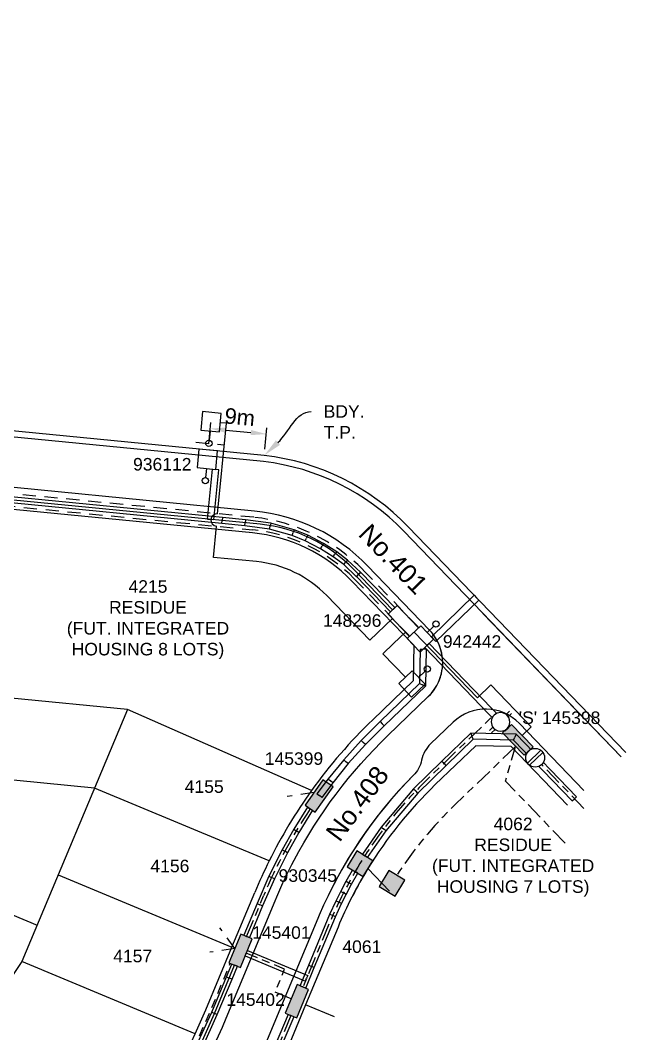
# Model space of a CAD drawing. Header units: metres. Extents: x 292331 to 292798, y 6234101 to 6234674.
# Drawn here: x 292685.6 to 292782.3, y 6234477.3 to 6234639.1 of the extents above; entities that cross this region are included whole.
import ezdxf
from ezdxf import colors
from ezdxf.entities.mleader import LeaderData, LeaderLine
from ezdxf.enums import TextEntityAlignment as Align
from ezdxf.math import Vec2, Vec3

# ---------------------------------------------------------------- set-up
doc = ezdxf.new("R2010")
doc.units = ezdxf.units.M
doc.header["$LTSCALE"] = 0.7
for name, pattern in [('Cable Exist OH', [1, 1, 0]), ('Cable Exist UG', [8.2, 4, -1.2, 1.8, -1.2]), ('Dash', [5, 3, -2])]:
    doc.linetypes.add(name, pattern=pattern)
doc.layers.get('0').update_dxf_attribs({"color": 6})
for name, color, linetype in [('_User Miscellaneous12', 7, 'Continuous'), ('_User Miscellaneous4', 7, 'Continuous'), ('_User Miscellaneous6', 7, 'Continuous'), ('_User Miscellaneous7', 150, 'Continuous'), ('_User Miscellaneous8', 7, 'Continuous'), ('_User_LV_Exist', 7, 'Continuous'), ('Cadastre Developer_SP_EXT', 4, 'Continuous'), ('Cadastre Developer_SP_NEW', 4, 'Continuous'), ('Cadastre Easements_SP_EXT', 4, 'Continuous'), ('Cadastre Easements_SP_NEW', 7, 'Continuous'), ('Cadastre Roads_SP_NEW', 8, 'Continuous'), ('Duct_SP_NEW', 2, 'Continuous'), ('Equip_LV_NEW', 5, 'Continuous'), ('Mains_LV_NEW_R6', 2, 'Continuous'), ('Mains_LV_NEW_T84', 2, 'Continuous'), ('Services_SP_NEW_UG', 2, 'Continuous'), ('SupportsUG_SP_LV_EXT', 7, 'Continuous'), ('SupportsUG_SP_LV_NEW', 2, 'Continuous'), ('SupportsUG_SP_LV_SL_EXT', 7, 'Continuous'), ('SupportsUG_SP_LV_SL_NEW', 2, 'Continuous'), ('UG_Details_SP_MISC', 7, 'Continuous')]:
    doc.layers.add(name, color=color, linetype=linetype)
doc.layers.add('_User Miscellaneous5', color=7, linetype='Continuous', lineweight=35)
doc.layers.add('_User Notes', color=7, linetype='Continuous', plot=False)
doc.styles.add('ARIAL', font='arial.ttf', dxfattribs={"height": 2})
doc.styles.add('ARIAL 2.5', font='arial.ttf', dxfattribs={"height": 2.5})
doc.styles.add('COLUMN_LABEL', font='arial.ttf')
doc.styles.add('POLE_LABEL', font='arial.ttf')
doc.styles.add('SL_LABEL', font='arial.ttf')
doc.styles.get("Standard").update_dxf_attribs({"font": 'arial.ttf'})
doc.styles.add('style1', font='iso3098b.shx')
doc.linetypes.add('Cable New UG', pattern='A,8,-1,["x",style1,S=3.5,R=0,X=0.35,Y=-1],-3.5', length=12.5)
doc.linetypes.add('Cable Z', pattern='A,8,-1,["Z",Standard,S=2.5,R=0,X=0.35,Y=-1.25],-3.5', length=12.5)
doc.dimstyles.new('DIM 1000', dxfattribs={"dimtxt": 2.5, "dimasz": 2.5, "dimexe": 1, "dimexo": 1, "dimgap": 1, "dimtad": 1, "dimdec": 0, "dimzin": 0, "dimdsep": 46, "dimtxsty": 'ARIAL 2.5', "dimcen": 1, "dimclrd": 3, "dimclre": 3, "dimclrt": 7, "dimadec": 0, "dimazin": 0, "dimtfac": 1, "dimtdec": 0, "dimtix": 1, "dimtmove": 0, "dimatfit": 3, "dimfxl": 1, "dimtolj": 1, "dimtzin": 0, "dimarcsym": 0})

# ---------------------------------------------------------------- blocks, each defined once
blk = doc.blocks.new('*U77')
at = {"layer": '_User Miscellaneous7'}
blk.add_hatch(color=256, dxfattribs=at).paths.add_polyline_path([(-1.49, -7.49), (1.48, -7.49), (1.48, -4.51), (-1.49, -4.51)])
at = {"layer": '_User Miscellaneous8'}
blk.add_hatch(color=256, dxfattribs=at).paths.add_polyline_path([(-1.49, -1.49), (1.48, -1.49), (1.48, 1.48), (-1.49, 1.48)])
at = {"layer": '_User Miscellaneous7'}
blk.add_lwpolyline([(1.48, -7.49), (1.48, -4.51), (-1.49, -4.51), (-1.49, -7.49)], close=True, dxfattribs=at)
at = {"layer": '_User Miscellaneous8'}
blk.add_lwpolyline([(1.48, -1.49), (1.48, 1.48), (-1.49, 1.48), (-1.49, -1.49)], close=True, dxfattribs=at)
at = {"flags": 9}
for tag, style, p in [('STRUCTURE_PLANT_NUMBER', 'POLE_LABEL', (1.81, 0.03)), ('STREET_CODE', 'COLUMN_LABEL', (1.81, -0.2))]:
    blk.add_attdef(tag, text='', height=0.2, dxfattribs=dict(at, style=style)).set_placement(p, align=Align.MIDDLE_LEFT)
for tag, p in [('COLUMN_TYPE', (1.81, -0.4)), ('OWNED_BY', (1.81, -0.6)), ('STATE', (1.81, -0.8)), ('USAGE', (1.81, -1)), ('STREETNAME', (1.81, -1.6)), ('LEGEND', (1.81, -1.2)), ('LOCATION', (1.81, -1.4)), ('SUBURB', (1.81, -1.8)), ('NOTES', (1.81, -2))]:
    blk.add_attdef(tag, text='', height=0.2, dxfattribs=at).set_placement(p, align=Align.MIDDLE_LEFT)
at = {"flags": 1}
blk.add_attdef('Z', (1.81, -2.35), '', height=0.2, dxfattribs=at)
at = {"layer": '_User Miscellaneous6', "style": 'ARIAL', "flags": 8}
blk.add_attdef('ASSET_NUM', text='', height=2, dxfattribs=at).set_placement((2, 2), align=Align.MIDDLE_LEFT)
blk = doc.blocks.new('*U79')
at = {"layer": '_User Miscellaneous7', "lineweight": -3}
blk.add_lwpolyline([(0, -3.03), (0, -1.58)], dxfattribs=at)
blk.add_lwpolyline([(-1.49, -6), (1.49, -6), (1.49, -3.03), (-1.49, -3.03)], close=True, dxfattribs=at)
blk.add_circle((0, -1.08), 0.5, dxfattribs=at)
at = {"layer": '_User Miscellaneous8', "color": 2, "lineweight": -3}
blk.add_lwpolyline([(-1.49, 0), (1.49, 0), (1.49, 2.97), (-1.49, 2.97)], close=True, dxfattribs=at)
at = {"style": 'POLE_LABEL', "flags": 9}
blk.add_attdef('STRUCTURE_PLANT_NUMBER', text='', height=0.2, dxfattribs=at).set_placement((1.64, 1.73), align=Align.MIDDLE_LEFT)
for tag, flags, p in [('STREET_CODE', 9, (1.64, 1.49)), ('OWNED_BY', 9, (1.64, 1.09)), ('OPERATED_BY', 9, (1.64, 0.89)), ('STATE', 9, (1.64, 0.49)), ('COLUMN_TYPE', 9, (1.64, 1.29)), ('MAINTAINED_BY', 9, (1.64, 0.69)), ('USAGE', 9, (1.64, 0.29)), ('LEGEND', 9, (1.64, 0.09)), ('SUBURB', 9, (1.64, -0.31)), ('STREETNAME', 9, (1.64, -0.51)), ('Z', 1, (1.64, -1.31)), ('PARENT', 9, (1.64, -0.11)), ('LOCATION', 9, (1.64, -0.71)), ('NOTES', 9, (1.64, -0.91)), ('LABEL_ALIGNMENT', 9, (1.64, -1.11))]:
    blk.add_attdef(tag, text='', height=0.2, dxfattribs=dict(flags=flags)).set_placement(p, align=Align.MIDDLE_LEFT)
at = {"layer": '_User Miscellaneous5', "style": 'ARIAL', "flags": 8}
blk.add_attdef('ASSET_NUM', text='', height=2, dxfattribs=at).set_placement((2, 3.49), align=Align.MIDDLE_LEFT)
blk = doc.blocks.new('*U80')
at = {"layer": '_User Miscellaneous8', "color": 2}
blk.add_line((0, 0), (0, 1.45), dxfattribs=at)
blk.add_circle((0, 1.95), 0.5, dxfattribs=at)
for tag, p, flags in [('Z', (0, 0), 1), ('OPERATED_BY', (0, -9.61), 9)]:
    blk.add_attdef(tag, p, '', height=0.2, dxfattribs=dict(flags=flags))
at = {"style": 'SL_LABEL', "flags": 9}
blk.add_attdef('STREET_CODE', text='', height=0.2, dxfattribs=at).set_placement((0, -0.2), align=Align.MIDDLE_LEFT)
at = {"flags": 9}
for tag, p in [('CONSTRUCTED_VOLTAGE', (0, -0.4)), ('CONTROL_TYPE', (0, -0.6)), ('OPERATING_VOLTAGE', (0, -1.4)), ('ORIENTATION', (0, -1.6)), ('LANTERN_PURPOSE', (0, -0.8)), ('LANTERN_TYPE', (0, -1)), ('NO_PHASES', (0, -1.2)), ('OWNED_BY', (0, -1.8)), ('STATE', (0, -2)), ('CEXIST', (0, -2.4)), ('CNEW', (0, -2.6)), ('CNUMBER', (0, -2.8)), ('CREMOVE', (0, -3)), ('CREPLACE', (0, -3.2)), ('USAGE', (0, -2.2)), ('LKINGHEIGHT', (0, -3.4)), ('LBRACKET', (0, -3.6)), ('LBRACKETVOCAB', (0, -3.8)), ('LCATEGORY', (0, -4)), ('LCHARGE1', (0, -4.2)), ('LCHARGE1PERCENT', (0, -4.4)), ('LCHARGE2', (0, -4.6)), ('LCHARGE2PERCENT', (0, -4.8)), ('LCHARGE3', (0, -5)), ('LCHARGE3PERCENT', (0, -5.2)), ('LEXIST', (0, -5.4)), ('LLAMP', (0, -5.6)), ('LLAMPVOCAB', (0, -5.8)), ('LMAST', (0, -6)), ('LMASTVOCAB', (0, -6.2)), ('LNEW', (0, -6.4)), ('LANTNUMBER', (0, -6.6)), ('LOUTREACH', (0, -7)), ('LOUTREACHVOCAB', (0, -7.2)), ('LRATECODE', (0, -7.4)), ('LREMOVE', (0, -7.6)), ('LREPLACE', (0, -7.8)), ('LTYPE', (0, -8)), ('SUBURB', (0, -8.6)), ('STREETNAME', (0, -8.8)), ('LTYPEVOCAB', (0, -8.2)), ('LEGEND', (0, -8.4)), ('LOCATION', (0, -9)), ('NOTES', (0, -9.2)), ('MAINTAINED_BY', (0, -9.86))]:
    blk.add_attdef(tag, text='', height=0.2, dxfattribs=at).set_placement(p, align=Align.MIDDLE_LEFT)
at = {"layer": '_User Notes', "style": 'SL_LABEL', "flags": 8}
blk.add_attdef('ASSET_NUM', text='', height=2.5, dxfattribs=at).set_placement((2, 2), align=Align.MIDDLE_LEFT)
at = {"layer": '_User Notes', "flags": 8}
blk.add_attdef('LNUMBER', text='', height=2.5, dxfattribs=at).set_placement((1.2, -2.8), align=Align.MIDDLE_LEFT)
blk = doc.blocks.new('*D98')
at = {"layer": '_User Miscellaneous12', "color": 3, "lineweight": -2, "transparency": 16777216}
for p, q in [((292715.74, 6234571.47), (292716.08, 6234574.88)), ((292718.47, 6234573.64), (292722.45, 6234573.25)), ((292724.7, 6234570.59), (292725.03, 6234574))]:
    blk.add_line(p, q, dxfattribs=at)
at = {"layer": '_User Miscellaneous12', "color": 3, "transparency": 16777216}
for points in [[(292718.51, 6234574.05), (292718.43, 6234573.22), (292715.98, 6234573.88)], [(292722.49, 6234573.66), (292722.41, 6234572.83), (292724.94, 6234573.01)]]:
    blk.add_solid(points, dxfattribs=at)
at = {"layer": 'Defpoints', "color": 0, "transparency": 16777216}
for p in [(292724.94, 6234573.01), (292715.65, 6234570.47), (292724.6, 6234569.6)]:
    blk.add_point(p, dxfattribs=at)
at = {"layer": '_User Miscellaneous12', "color": 7, "transparency": 16777216, "insert": (292720.69, 6234575.71), "char_height": 2.5, "attachment_point": 5, "rotation": 354.4233, "style": 'ARIAL 2.5'}
blk.add_mtext('\\A1;9m', dxfattribs=at)
blk = doc.blocks.new('PILLAR_EXT')
blk.add_hatch(color=256).paths.add_polyline_path([(-2.475, 2.49), (-2.475, 0.51), (2.475, 0.51), (2.475, 2.49)])
blk.add_lwpolyline([(-2.475, 0.51), (2.475, 0.51), (2.475, 2.49), (-2.475, 2.49)], close=True)
for tag, p, flags in [('OWNED_BY', (0, 1.3), 9), ('STATE', (0, 1.1), 9), ('SUPPORT_TYPE', (0, 0.9), 9), ('USAGE', (0, 0.7), 9), ('LEGEND', (0, 0.5), 9), ('LOCATION', (0, 0.3), 9), ('NOTES', (0, 0.1), 9), ('PARENT', (0, -0.1), 9), ('STREETNAME', (0, -0.3), 9), ('SUBURB', (0, -0.5), 1)]:
    blk.add_attdef(tag, p, '', height=0.2, dxfattribs=dict(flags=flags))
at = {"layer": '_User Miscellaneous6', "style": 'ARIAL', "flags": 8}
blk.add_attdef('ASSET_NUM', text='', height=2, dxfattribs=at).set_placement((1.5, 7.5), align=Align.TOP_LEFT)
blk = doc.blocks.new('*U181')
at = {"layer": '_User Miscellaneous7', "lineweight": -3}
blk.add_lwpolyline([(4.23, -3.01), (4.23, -1.56)], dxfattribs=at)
blk.add_lwpolyline([(2.74, -5.98), (5.71, -5.98), (5.71, -3.01), (2.74, -3.01)], close=True, dxfattribs=at)
blk.add_circle((4.23, -1.06), 0.5, dxfattribs=at)
at = {"layer": '_User Miscellaneous8', "color": 2, "lineweight": -3}
blk.add_lwpolyline([(-1.49, 0), (1.49, 0), (1.49, 2.97), (-1.49, 2.97)], close=True, dxfattribs=at)
at = {"style": 'POLE_LABEL', "flags": 9}
blk.add_attdef('STRUCTURE_PLANT_NUMBER', text='', height=0.2, dxfattribs=at).set_placement((1.64, 1.73), align=Align.MIDDLE_LEFT)
for tag, flags, p in [('STREET_CODE', 9, (1.64, 1.49)), ('OWNED_BY', 9, (1.64, 1.09)), ('OPERATED_BY', 9, (1.64, 0.89)), ('STATE', 9, (1.64, 0.49)), ('COLUMN_TYPE', 9, (1.64, 1.29)), ('MAINTAINED_BY', 9, (1.64, 0.69)), ('USAGE', 9, (1.64, 0.29)), ('LEGEND', 9, (1.64, 0.09)), ('SUBURB', 9, (1.64, -0.31)), ('STREETNAME', 9, (1.64, -0.51)), ('Z', 1, (1.64, -1.31)), ('PARENT', 9, (1.64, -0.11)), ('LOCATION', 9, (1.64, -0.71)), ('NOTES', 9, (1.64, -0.91)), ('LABEL_ALIGNMENT', 9, (1.64, -1.11))]:
    blk.add_attdef(tag, text='', height=0.2, dxfattribs=dict(flags=flags)).set_placement(p, align=Align.MIDDLE_LEFT)
at = {"layer": '_User Miscellaneous5', "style": 'ARIAL', "flags": 8}
blk.add_attdef('ASSET_NUM', text='', height=2, dxfattribs=at).set_placement((2, 3.49), align=Align.MIDDLE_LEFT)
blk = doc.blocks.new('*U129')
blk.add_hatch(color=256).paths.add_polyline_path([(2.47, -2.49), (2.47, -0.51), (-2.48, -0.51), (-2.48, -2.49)])
blk.add_lwpolyline([(2.47, -0.51), (-2.48, -0.51), (-2.48, -2.49), (2.47, -2.49)], close=True)
for tag, p, flags in [('OWNED_BY', (0, 1.3), 9), ('STATE', (0, 1.1), 9), ('SUPPORT_TYPE', (0, 0.9), 9), ('USAGE', (0, 0.7), 9), ('LEGEND', (0, 0.5), 9), ('LOCATION', (0, 0.3), 9), ('NOTES', (0, 0.1), 9), ('PARENT', (0, -0.1), 9), ('STREETNAME', (0, -0.3), 9), ('SUBURB', (0, -0.5), 1)]:
    blk.add_attdef(tag, p, '', height=0.2, dxfattribs=dict(flags=flags))
at = {"layer": '_User Miscellaneous6', "style": 'ARIAL', "flags": 8}
blk.add_attdef('ASSET_NUM', text='', height=2, dxfattribs=at).set_placement((1.5, 7.5), align=Align.TOP_LEFT)
blk = doc.blocks.new('*U72')
blk.add_wipeout([(-1.06, -0.44), (-1.18, -0.58), (-1.29, -0.74), (-1.37, -0.91), (-1.43, -1.08), (-1.48, -1.27), (-1.49, -1.45), (-1.49, -1.64), (-1.46, -1.83), (-1.41, -2.01), (-1.33, -2.18), (-1.24, -2.34), (-1.12, -2.49), (-0.99, -2.62), (-0.84, -2.74), (-0.68, -2.83), (-0.51, -2.91), (-0.33, -2.96), (-0.14, -2.99), (0.05, -2.99), (0.23, -2.98), (0.42, -2.93), (0.59, -2.87), (0.76, -2.79), (0.92, -2.68), (1.06, -2.56), (1.18, -2.42), (1.29, -2.26), (1.37, -2.09), (1.43, -1.92), (1.48, -1.73), (1.49, -1.55), (1.49, -1.36), (1.46, -1.17), (1.41, -0.99), (1.33, -0.82), (1.24, -0.66), (1.12, -0.51), (0.99, -0.38), (0.84, -0.26), (0.68, -0.17), (0.51, -0.09), (0.33, -0.04), (0.14, -0.01), (-0.05, -0.01), (-0.23, -0.02), (-0.42, -0.07), (-0.59, -0.13), (-0.76, -0.21), (-0.92, -0.32)])
for p, q in [((-1.48, -1.25), (1.48, -1.25)), ((-1.48, -1.75), (1.48, -1.75))]:
    blk.add_line(p, q)
blk.add_circle((0, -1.5), 1.5)
for tag, flags, p in [('ACTUAL_STATUS', 9, (1.5, 0)), ('CONSTRUCTED_VOLTAGE', 9, (1.5, -0.2)), ('OPERATING_VOLTAGE', 9, (1.5, -0.6)), ('ORIENTATION', 9, (1.5, -0.8)), ('STATE', 9, (1.5, -1)), ('SWITCH_TYPE', 9, (1.5, -1.2)), ('NO_PHASES', 9, (1.5, -0.4)), ('USAGE', 9, (1.5, -1.4)), ('NOTES', 9, (1.5, -1.6)), ('OWNED_BY', 9, (1.5, -1.8)), ('OPERATED_BY', 9, (1.5, -2)), ('TYPE', 9, (1.5, -2.6)), ('Z', 1, (1.5, -2.8)), ('MAINTAINED_BY', 9, (1.5, -2.2)), ('NUMBER_OF_PHASES', 9, (1.5, -2.4))]:
    blk.add_attdef(tag, text='', height=0.2, dxfattribs=dict(flags=flags)).set_placement(p, align=Align.MIDDLE_LEFT)
blk = doc.blocks.new('*U90')
blk.add_wipeout([(-1.17, -0.57), (-1.28, -0.72), (-1.36, -0.89), (-1.43, -1.06), (-1.47, -1.25), (-1.49, -1.43), (-1.49, -1.62), (-1.46, -1.81), (-1.41, -1.99), (-1.34, -2.16), (-1.25, -2.32), (-1.13, -2.47), (-1, -2.61), (-0.86, -2.72), (-0.7, -2.82), (-0.53, -2.9), (-0.35, -2.95), (-0.16, -2.99), (0.03, -2.99), (0.21, -2.98), (0.4, -2.94), (0.57, -2.88), (0.74, -2.8), (0.9, -2.69), (1.04, -2.57), (1.17, -2.43), (1.28, -2.28), (1.36, -2.11), (1.43, -1.94), (1.47, -1.75), (1.49, -1.57), (1.49, -1.38), (1.46, -1.19), (1.41, -1.01), (1.34, -0.84), (1.25, -0.68), (1.13, -0.53), (1, -0.39), (0.86, -0.28), (0.7, -0.18), (0.53, -0.1), (0.35, -0.05), (0.16, -0.01), (-0.03, -0.01), (-0.21, -0.02), (-0.4, -0.06), (-0.57, -0.12), (-0.74, -0.2), (-0.9, -0.31), (-1.04, -0.43)])
for p, q in [((-1.47, -1.25), (-2.22, -1.25)), ((1.47, -1.25), (2.22, -1.25)), ((-1.47, -1.75), (-2.22, -1.75)), ((1.47, -1.75), (2.22, -1.75))]:
    blk.add_line(p, q)
blk.add_lwpolyline([(1.49, -1.5, 1), (-1.49, -1.5, 1)], format="xyb", close=True)
for tag, p, flags in [('ORIENTATION', (0, 0), 9), ('Z', (0, 0), 1), ('USAGE', (0, -0.2), 9), ('NOTES', (0, -0.4), 9)]:
    blk.add_attdef(tag, p, '', height=0.2, dxfattribs=dict(flags=flags))
blk = doc.blocks.new('*U180')
at = {"lineweight": -3}
blk.add_lwpolyline([(2.4, 2.56), (2.58, -2.39), (0.6, -2.46), (0.42, 2.49)], close=True, dxfattribs=at)
for tag, flags, p in [('STREET_CODE', 9, (1.5, 3.5)), ('OWNED_BY', 9, (1.5, 3.3)), ('OPERATED_BY', 9, (1.5, 3.1)), ('STATE', 9, (1.5, 2.7)), ('SUPPORT_TYPE', 9, (1.5, 2.5)), ('SUBURB', 9, (1.5, 1.7)), ('MAINTAINED_BY', 9, (1.5, 2.9)), ('USAGE', 9, (1.5, 2.3)), ('LEGEND', 9, (1.5, 2.1)), ('PARENT', 9, (1.5, 1.9)), ('STREETNAME', 9, (1.5, 1.5)), ('Z', 1, (1.5, 0.9)), ('LOCATION', 9, (1.5, 1.3)), ('NOTES', 9, (1.5, 1.1))]:
    blk.add_attdef(tag, text='', height=0.2, dxfattribs=dict(flags=flags)).set_placement(p, align=Align.MIDDLE_LEFT)
at = {"layer": '_User Miscellaneous4', "style": 'ARIAL', "flags": 8}
blk.add_attdef('ASSET_NUM', text='', height=2, dxfattribs=at).set_placement((2, 5.5), align=Align.MIDDLE_LEFT)
blk = doc.blocks.new('*U182')
blk.add_hatch(color=256).paths.add_polyline_path([(1.88, -2.96), (2.31, -1.03), (-2.53, 0.03), (-2.95, -1.9)])
blk.add_lwpolyline([(2.31, -1.03), (-2.53, 0.03), (-2.95, -1.9), (1.88, -2.96)], close=True)
for tag, p, flags in [('OWNED_BY', (0, 1.3), 9), ('STATE', (0, 1.1), 9), ('SUPPORT_TYPE', (0, 0.9), 9), ('USAGE', (0, 0.7), 9), ('LEGEND', (0, 0.5), 9), ('LOCATION', (0, 0.3), 9), ('NOTES', (0, 0.1), 9), ('PARENT', (0, -0.1), 9), ('STREETNAME', (0, -0.3), 9), ('SUBURB', (0, -0.5), 1)]:
    blk.add_attdef(tag, p, '', height=0.2, dxfattribs=dict(flags=flags))
at = {"layer": '_User Miscellaneous6', "style": 'ARIAL', "flags": 8}
blk.add_attdef('ASSET_NUM', text='', height=2, dxfattribs=at).set_placement((1.5, 7.5), align=Align.TOP_LEFT)

msp = doc.modelspace()

# ---------------------------------------------------------------- linework, layer by layer
at = {"layer": '_User_LV_Exist', "color": 7, "linetype": 'Cable Exist UG', "flags": 128}
for points in [[(292763.37, 6234525.98), (292761.24, 6234528.13), (292750.87, 6234518.13, 0.06363), (292739.87, 6234504.44, 0.038725), (292734.99, 6234494.89), (292730.76, 6234484.75)], [(292764.73, 6234523.15), (292755.03, 6234513.81, 0.057743), (292745.77, 6234502.56)], [(292728.86, 6234480.18), (292727.19, 6234476.17, -0.014417), (292724.68, 6234470.61, -0.030561), (292718.34, 6234459.37, -0.021431), (292713.1, 6234451.99, -0.021431)]]:
    msp.add_lwpolyline(points, format="xyb", dxfattribs=at)
for points in [[(292772.64, 6234507.72), (292763.12, 6234517.6), (292764.73, 6234523.15)], [(292775.64, 6234513.26), (292766.81, 6234522.42)], [(292721.78, 6234492.81), (292724.47, 6234499.29)], [(292728.9, 6234482.85), (292726.32, 6234483.92), (292727.85, 6234487.59), (292721.73, 6234490.14)]]:
    msp.add_lwpolyline(points, dxfattribs=at)
at = {"layer": '_User_LV_Exist', "color": 7, "linetype": 'Cable Exist UG'}
msp.add_arc((292798.88, 6234468.27), 80.61, 146.1402, 157.3755, dxfattribs=at)
at = {"layer": 'Cadastre Developer_SP_EXT', "color": 7}
for p, q in [((292748.36, 6234533.63), (292741.92, 6234527.42)), ((292741.92, 6234527.42), (292748.36, 6234533.63)), ((292741.92, 6234527.42), (292741.92, 6234527.42)), ((292758.36, 6234523.26), (292751.91, 6234517.05)), ((292758.36, 6234523.26), (292751.91, 6234517.05)), ((292764.01, 6234523.16), (292758.36, 6234523.26)), ((292764.01, 6234523.16), (292758.36, 6234523.26)), ((292773.04, 6234513.79), (292764.01, 6234523.16)), ((292773.04, 6234513.79), (292764.01, 6234523.16)), ((292741.15, 6234503.65), (292744.62, 6234500.05)), ((292719.44, 6234491.1), (292723.08, 6234499.85)), ((292736.38, 6234494.31), (292731.2, 6234481.89)), ((292715.28, 6234481.13), (292719.44, 6234491.1)), ((292731.2, 6234481.89), (292728.57, 6234475.59)), ((292735.81, 6234479.97), (292731.2, 6234481.89)), ((292713.58, 6234477.29), (292715.28, 6234481.13))]:
    msp.add_line(p, q, dxfattribs=at)
for centre, radius, start, end in [((292798.96, 6234468.23), 82.2, 133.9417, 144.3888), ((292798.96, 6234468.23), 82.2, 144.3888, 153.529), ((292798.96, 6234468.23), 67.8, 133.9417, 148.5049), ((292798.96, 6234468.23), 67.8, 133.9417, 148.5049), ((292798.96, 6234468.23), 82.2, 153.529, 157.3757), ((292798.96, 6234468.23), 67.8, 148.5049, 157.3757), ((292798.96, 6234468.23), 67.8, 148.5049, 152.7341), ((292629.62, 6234516.83), 92.8, 320.8175, 334.7812)]:
    msp.add_arc(centre, radius, start, end, dxfattribs=at)
at = {"layer": 'Cadastre Developer_SP_NEW'}
for p, q in [((292738.58, 6234549.55), (292748.47, 6234539.29)), ((292748.47, 6234539.29), (292748.36, 6234533.63))]:
    msp.add_line(p, q, dxfattribs=at)
at = {"layer": 'Cadastre Developer_SP_NEW', "flags": 128}
for points in [[(292747.58, 6234558.22, 0.173782), (292724.6, 6234569.6), (292520.46, 6234589.53), (292515.03, 6234593.65), (292499.84, 6234632.68, 0.414213), (292486.89, 6234638.37), (292422.59, 6234613.35, 0.414213), (292416.9, 6234600.4), (292430.12, 6234566.44, 0.039296), (292437.28, 6234551.6), (292438.82, 6234548.95, 0.019621), (292443.25, 6234542.01), (292443.07, 6234534.34, 0.41715), (292441.22, 6234520.25), (292559.65, 6234367.62)], [(292738.58, 6234549.55, 0.178502), (292722.7, 6234557.23), (292672.43, 6234562.14), (292668.06, 6234558.55), (292665.54, 6234532.67), (292664.82, 6234525.29, -0.024474), (292664, 6234519.76, -0.060732), (292659.69, 6234506.6, -0.052076), (292653.57, 6234496.42, -0.052821), (292645.34, 6234487.61, -0.013474), (292642.95, 6234485.66), (292635.31, 6234479.73), (292546.82, 6234411.07), (292546.11, 6234405.45), (292569.53, 6234375.28, -0.032067), (292577.26, 6234363.88), (292582.47, 6234362.79), (292586.77, 6234366.12), (292604.15, 6234379.6)]]:
    msp.add_lwpolyline(points, format="xyb", dxfattribs=at)
for points in [[(292732.13, 6234516.1), (292702.74, 6234529.04), (292665.54, 6234532.67)], [(292702.74, 6234529.04), (292685.89, 6234488.83), (292677.33, 6234475.99), (292665.55, 6234465.22), (292653.7, 6234456.02), (292585.76, 6234403.3)], [(292697.49, 6234516.5), (292697.49, 6234516.5), (292664, 6234519.76)], [(292725.38, 6234504.87), (292697.49, 6234516.5)], [(292659.69, 6234506.6), (292688.31, 6234494.6)], [(292691.69, 6234502.66), (292719.44, 6234491.1)], [(292713.58, 6234477.29), (292685.89, 6234488.83)]]:
    msp.add_lwpolyline(points, dxfattribs=at)
at = {"layer": 'Cadastre Easements_SP_EXT', "color": 7, "linetype": 'Dash'}
for p, q in [((292722.95, 6234559.72), (292671.65, 6234564.73)), ((292672.28, 6234562.66), (292722.75, 6234557.73)), ((292738.97, 6234549.92), (292747.83, 6234540.73)), ((292740.41, 6234551.31), (292749.27, 6234542.12))]:
    msp.add_line(p, q, dxfattribs=at)
for radius, start, end in [(28.94, 44.7206, 83.8405), (26.94, 44.7785, 83.8192)]:
    msp.add_arc((292719.85, 6234530.95), radius, start, end, dxfattribs=at)
at = {"layer": 'Cadastre Easements_SP_NEW', "color": 2, "linetype": 'Dash', "flags": 128}
msp.add_lwpolyline([(292718.12, 6234570.23), (292718.22, 6234571.23), (292713.27, 6234571.71), (292713.17, 6234570.71)], dxfattribs=at)
at = {"layer": 'Cadastre Roads_SP_NEW'}
for points in [[(292729.38, 6234505, -0.079606), (292744.35, 6234524.9), (292750.79, 6234531.11, 0.414214), (292750.99, 6234541.72), (292741.1, 6234551.98, 0.178502), (292723.04, 6234560.71), (292671.08, 6234565.79, 0.414213), (292662.89, 6234559.05), (292662.4, 6234554.07, 0.149011), (292662.98, 6234551.22, -0.149011), (292663.55, 6234548.36), (292661.33, 6234525.63, -0.20197), (292641.5, 6234488.97), (292640.81, 6234488.42), (292544.68, 6234413.83, 0.414214), (292543.35, 6234403.31), (292566.76, 6234373.14, -0.033546), (292574.55, 6234361.58, 0.39498), (292584.36, 6234358.62), (292585.21, 6234359.04, 0.050103), (292589.96, 6234362.01, 0.149011), (292591.64, 6234364.39, -0.149011), (292593.32, 6234366.77), (292610.07, 6234379.77)], [(292752.93, 6234538.04, 0.141568), (292750.99, 6234541.72), (292741.1, 6234551.98)], [(292729.38, 6234505, -0.079606), (292744.35, 6234524.9), (292750.79, 6234531.11, 0.257544), (292752.93, 6234538.04)], [(292775.65, 6234516.13), (292765.35, 6234526.81, 0.414213), (292754.75, 6234527.01), (292751.15, 6234523.54, 0.149829), (292749.73, 6234520.98, -0.144297), (292748.38, 6234518.49, 0.094905), (292733.39, 6234496.24), (292733.14, 6234495.66), (292725.34, 6234476.94, -0.072374), (292710, 6234451.31)], [(292775.65, 6234516.13), (292765.35, 6234526.81, 0.414213), (292754.75, 6234527.01), (292751.15, 6234523.54, 0.149829), (292749.73, 6234520.98, -0.144297), (292748.38, 6234518.49, 0.07582), (292735.7, 6234501.13)], [(292574.24, 6234362.11, -0.001477), (292574.55, 6234361.58, 0.39498), (292584.36, 6234358.62), (292585.21, 6234359.04, 0.050103), (292589.96, 6234362.01, 0.149011), (292591.64, 6234364.39, -0.149011), (292593.32, 6234366.77), (292688.66, 6234440.75), (292689.08, 6234441.07, 0.128326), (292718.51, 6234479.78), (292726.32, 6234498.51), (292726.58, 6234499.15, -0.020608), (292729.38, 6234505, -0.020608)]]:
    msp.add_lwpolyline(points, format="xyb", dxfattribs=at)
msp.add_lwpolyline([(292759.52, 6234544.39), (292781.6, 6234521.48)], dxfattribs=at)
at = {"layer": 'Duct_SP_NEW'}
for p, q in [((292715.54, 6234559.44), (292716.32, 6234567.42)), ((292716.32, 6234567.42), (292716.84, 6234567.37)), ((292716.57, 6234559.34), (292717.35, 6234567.32)), ((292717.35, 6234567.32), (292716.84, 6234567.37)), ((292715.54, 6234559.44), (292716.06, 6234559.39)), ((292716.57, 6234559.34), (292716.06, 6234559.39)), ((292751.28, 6234540.65), (292758.14, 6234547.27)), ((292758.14, 6234547.27), (292758.5, 6234546.89)), ((292758.86, 6234546.52), (292758.5, 6234546.89)), ((292752, 6234539.91), (292758.86, 6234546.52)), ((292751.28, 6234540.65), (292751.64, 6234540.28)), ((292752, 6234539.91), (292751.64, 6234540.28))]:
    msp.add_line(p, q, dxfattribs=at)
at = {"layer": 'Mains_LV_NEW_R6', "color": 2, "linetype": 'Cable Z', "flags": 128}
for points in [[(292717.15, 6234560.28), (292718.56, 6234574.73), (292717.56, 6234574.82)], [(292745.05, 6234543.57), (292741.44, 6234540.1)]]:
    msp.add_lwpolyline(points, dxfattribs=at)
msp.add_lwpolyline([(292741.44, 6234540.1), (292734.57, 6234547.22, 0.178502), (292723.36, 6234552.65), (292716.47, 6234553.32), (292716.95, 6234558.29)], format="xyb", dxfattribs=at)
at = {"layer": 'Mains_LV_NEW_R6', "color": 2, "linetype": 'Cable Z', "ltscale": 0.8, "flags": 128}
for points in [[(292745.22, 6234539.58), (292747.13, 6234541.41)], [(292747.13, 6234534.19), (292743.52, 6234537.94), (292745.22, 6234539.58)]]:
    msp.add_lwpolyline(points, dxfattribs=at)
at = {"layer": 'Mains_LV_NEW_R6', "color": 2, "linetype": 'Cable Z'}
msp.add_arc((292717.05, 6234559.29), 1, 84.4233, 264.4233, dxfattribs=at)
at = {"layer": 'Mains_LV_NEW_T84', "color": 2, "linetype": 'Cable New UG', "flags": 128}
for points in [[(292713.49, 6234559.64), (292671.96, 6234563.69), (292666.63, 6234559.31)], [(292717.87, 6234559.21), (292713.49, 6234559.64)], [(292765.8, 6234524.89), (292767.24, 6234526.28), (292760.8, 6234532.97), (292758.64, 6234530.89), (292748.52, 6234541.4)], [(292721.77, 6234492.81), (292721.78, 6234492.81)], [(292730.77, 6234484.76), (292730.76, 6234484.75)], [(292728.86, 6234480.18), (292728.86, 6234480.17)]]:
    msp.add_lwpolyline(points, dxfattribs=at)
for points in [[(292745.08, 6234544.96), (292738.89, 6234551.38, 0.178502), (292723.94, 6234558.62), (292717.87, 6234559.21)], [(292702.72, 6234457.25, 0.061049), (292714.94, 6234476.67), (292716.66, 6234480.54), (292719.87, 6234488.24)]]:
    msp.add_lwpolyline(points, format="xyb", dxfattribs=at)
at = {"layer": 'Services_SP_NEW_UG', "color": 2, "linetype": 'Dash', "flags": 128}
for points in [[(292732.54, 6234515.8), (292728.28, 6234515.16)], [(292719.91, 6234490.9), (292717.53, 6234494.17)], [(292719.91, 6234490.9), (292715.92, 6234490.29)]]:
    msp.add_lwpolyline(points, dxfattribs=at)
at = {"layer": 'Services_SP_NEW_UG', "color": 2, "linetype": 'Dash', "ltscale": 0.7, "flags": 128}
msp.add_lwpolyline([(292714.26, 6234476.98), (292715.97, 6234480.83), (292719.18, 6234488.53)], dxfattribs=at)
at = {"layer": 'UG_Details_SP_MISC'}
for p, q in [((292717.94, 6234559.69), (292651.81, 6234566.14)), ((292717.84, 6234558.73), (292651.72, 6234565.18)), ((292717.94, 6234559.69), (292717.89, 6234559.21)), ((292721.62, 6234559.33), (292717.94, 6234559.69)), ((292717.84, 6234558.73), (292717.89, 6234559.21)), ((292721.51, 6234558.37), (292717.84, 6234558.73)), ((292721.51, 6234558.37), (292721.56, 6234558.85)), ((292725.44, 6234557.83), (292721.51, 6234558.37)), ((292721.62, 6234559.33), (292721.56, 6234558.85)), ((292725.64, 6234558.77), (292721.62, 6234559.33)), ((292725.44, 6234557.83), (292725.54, 6234558.3)), ((292725.64, 6234558.77), (292725.54, 6234558.3)), ((292729.37, 6234557.72), (292725.64, 6234558.77)), ((292729.06, 6234556.81), (292725.44, 6234557.83)), ((292729.06, 6234556.81), (292729.22, 6234557.27)), ((292731.14, 6234555.98), (292729.06, 6234556.81)), ((292729.37, 6234557.72), (292729.22, 6234557.27)), ((292731.54, 6234556.85), (292729.37, 6234557.72)), ((292731.14, 6234555.98), (292731.34, 6234556.41)), ((292731.54, 6234556.85), (292731.34, 6234556.41)), ((292734.08, 6234555.54), (292731.54, 6234556.85)), ((292733.6, 6234554.71), (292731.14, 6234555.98)), ((292733.6, 6234554.71), (292733.84, 6234555.13)), ((292735.62, 6234553.43), (292733.6, 6234554.71)), ((292734.08, 6234555.54), (292733.84, 6234555.13)), ((292736.17, 6234554.21), (292734.08, 6234555.54)), ((292735.62, 6234553.43), (292735.89, 6234553.82)), ((292737.28, 6234552.17), (292735.62, 6234553.43)), ((292736.17, 6234554.21), (292735.89, 6234553.82)), ((292737.9, 6234552.9), (292736.17, 6234554.21)), ((292737.28, 6234552.17), (292737.59, 6234552.53)), ((292739.33, 6234550.24), (292737.28, 6234552.17)), ((292737.9, 6234552.9), (292737.59, 6234552.53)), ((292739.99, 6234550.94), (292737.9, 6234552.9)), ((292739.32, 6234550.25), (292739.66, 6234550.59)), ((292744.74, 6234544.63), (292739.32, 6234550.25)), ((292739.33, 6234550.24), (292739.66, 6234550.59)), ((292739.99, 6234550.94), (292739.66, 6234550.59)), ((292740.01, 6234550.92), (292739.66, 6234550.59)), ((292745.43, 6234545.3), (292740.01, 6234550.92)), ((292744.74, 6234544.63), (292745.08, 6234544.96)), ((292745.43, 6234545.3), (292745.08, 6234544.96)), ((292749.48, 6234538.67), (292749.38, 6234533.19)), ((292749.48, 6234538.67), (292749.96, 6234538.66)), ((292750.44, 6234538.65), (292749.96, 6234538.66)), ((292750.22, 6234538.92), (292750.57, 6234539.25)), ((292750.22, 6234538.92), (292763.02, 6234525.64)), ((292750.44, 6234538.65), (292750.33, 6234532.78)), ((292750.91, 6234539.58), (292750.57, 6234539.25)), ((292750.91, 6234539.58), (292763.71, 6234526.31)), ((292749.38, 6234533.19), (292743.08, 6234527.12)), ((292750.33, 6234532.78), (292743.75, 6234526.43)), ((292749.38, 6234533.19), (292749.85, 6234532.98)), ((292750.33, 6234532.78), (292749.85, 6234532.98)), ((292743.08, 6234527.12), (292740.06, 6234524.1)), ((292743.08, 6234527.12), (292743.41, 6234526.78)), ((292743.75, 6234526.43), (292740.76, 6234523.44)), ((292743.75, 6234526.43), (292743.41, 6234526.78)), ((292763.02, 6234525.64), (292763.36, 6234525.97)), ((292763.71, 6234526.31), (292763.36, 6234525.97)), ((292740.06, 6234524.1), (292737.29, 6234521.02)), ((292740.06, 6234524.1), (292740.41, 6234523.77)), ((292757.57, 6234525.26), (292752.97, 6234520.82)), ((292757.95, 6234524.29), (292753.64, 6234520.13)), ((292764.84, 6234525.1), (292757.57, 6234525.26)), ((292757.57, 6234525.26), (292757.76, 6234524.78)), ((292757.95, 6234524.29), (292757.76, 6234524.78)), ((292764.42, 6234524.14), (292757.95, 6234524.29)), ((292764.42, 6234524.14), (292764.63, 6234524.62)), ((292773.79, 6234514.44), (292764.42, 6234524.14)), ((292764.84, 6234525.1), (292764.63, 6234524.62)), ((292774.48, 6234515.1), (292764.84, 6234525.1)), ((292740.76, 6234523.44), (292738.02, 6234520.4)), ((292740.76, 6234523.44), (292740.41, 6234523.77)), ((292737.29, 6234521.02), (292734.78, 6234517.95)), ((292737.29, 6234521.02), (292737.65, 6234520.71)), ((292738.02, 6234520.4), (292737.65, 6234520.71)), ((292752.97, 6234520.82), (292748.43, 6234516.37)), ((292752.97, 6234520.82), (292753.3, 6234520.48)), ((292738.02, 6234520.4), (292735.54, 6234517.36)), ((292753.64, 6234520.13), (292749.14, 6234515.71)), ((292753.64, 6234520.13), (292753.3, 6234520.48)), ((292734.78, 6234517.95), (292733.01, 6234515.58)), ((292734.78, 6234517.95), (292735.16, 6234517.65)), ((292735.54, 6234517.36), (292735.16, 6234517.65)), ((292735.54, 6234517.36), (292733.78, 6234515)), ((292748.43, 6234516.37), (292743.27, 6234510.28)), ((292748.43, 6234516.37), (292748.79, 6234516.04)), ((292749.14, 6234515.71), (292748.79, 6234516.04)), ((292733.01, 6234515.58), (292733.4, 6234515.29)), ((292733.78, 6234515), (292733.4, 6234515.29)), ((292749.14, 6234515.71), (292744.03, 6234509.69)), ((292773.79, 6234514.44), (292774.14, 6234514.77)), ((292774.48, 6234515.1), (292774.14, 6234514.77)), ((292731.5, 6234513.46), (292729.3, 6234509.92)), ((292732.32, 6234512.96), (292730.12, 6234509.43)), ((292731.5, 6234513.46), (292731.91, 6234513.21)), ((292732.32, 6234512.96), (292731.91, 6234513.21)), ((292729.3, 6234509.92), (292727.44, 6234506.64)), ((292730.12, 6234509.43), (292728.29, 6234506.19)), ((292729.3, 6234509.92), (292729.71, 6234509.67)), ((292730.12, 6234509.43), (292729.71, 6234509.67)), ((292743.27, 6234510.28), (292740.26, 6234505.97)), ((292744.03, 6234509.69), (292741.05, 6234505.42)), ((292743.27, 6234510.28), (292743.65, 6234509.99)), ((292744.03, 6234509.69), (292743.65, 6234509.99)), ((292727.44, 6234506.64), (292725.34, 6234502.44)), ((292728.29, 6234506.19), (292726.21, 6234502.04)), ((292727.44, 6234506.64), (292727.86, 6234506.42)), ((292728.29, 6234506.19), (292727.86, 6234506.42)), ((292740.26, 6234505.97), (292740.66, 6234505.7)), ((292741.05, 6234505.42), (292740.66, 6234505.7)), ((292737.69, 6234501.63), (292738.69, 6234503.4)), ((292738.53, 6234501.17), (292739.52, 6234502.93)), ((292738.69, 6234503.4), (292739.1, 6234503.16)), ((292739.52, 6234502.93), (292739.1, 6234503.16)), ((292725.34, 6234502.44), (292723.45, 6234498.08)), ((292726.21, 6234502.04), (292724.33, 6234497.71)), ((292725.34, 6234502.44), (292725.77, 6234502.24)), ((292726.21, 6234502.04), (292725.77, 6234502.24)), ((292736.82, 6234499.98), (292737.69, 6234501.63)), ((292737.69, 6234501.63), (292738.11, 6234501.4)), ((292738.53, 6234501.17), (292738.11, 6234501.4)), ((292736.08, 6234498.49), (292736.82, 6234499.98)), ((292736.82, 6234499.98), (292737.24, 6234499.76)), ((292737.67, 6234499.54), (292737.24, 6234499.76)), ((292737.67, 6234499.54), (292738.53, 6234501.17)), ((292723.45, 6234498.08), (292721.33, 6234493)), ((292723.45, 6234498.08), (292723.89, 6234497.89)), ((292735.09, 6234496.35), (292736.08, 6234498.49)), ((292735.97, 6234495.96), (292736.95, 6234498.08)), ((292736.08, 6234498.49), (292736.51, 6234498.29)), ((292736.95, 6234498.08), (292736.51, 6234498.29)), ((292736.95, 6234498.08), (292737.67, 6234499.54)), ((292724.33, 6234497.71), (292722.22, 6234492.63)), ((292724.33, 6234497.71), (292723.89, 6234497.89)), ((292731.69, 6234488.21), (292735.09, 6234496.35)), ((292732.57, 6234487.84), (292735.97, 6234495.96)), ((292735.09, 6234496.35), (292735.53, 6234496.16)), ((292735.97, 6234495.96), (292735.53, 6234496.16)), ((292721.33, 6234493), (292721.78, 6234492.81)), ((292722.22, 6234492.63), (292721.78, 6234492.81)), ((292721.55, 6234489.7), (292721.73, 6234490.14)), ((292721.92, 6234490.58), (292721.73, 6234490.14)), ((292721.92, 6234490.58), (292731.53, 6234486.58)), ((292718.57, 6234486.36), (292719.42, 6234488.42)), ((292719.42, 6234488.42), (292719.87, 6234488.24)), ((292721.55, 6234489.7), (292731.16, 6234485.69)), ((292719.45, 6234485.99), (292720.31, 6234488.05)), ((292720.31, 6234488.05), (292719.87, 6234488.24)), ((292730.32, 6234484.94), (292731.69, 6234488.21)), ((292731.21, 6234484.57), (292732.57, 6234487.84)), ((292731.69, 6234488.21), (292732.13, 6234488.03)), ((292732.57, 6234487.84), (292732.13, 6234488.03)), ((292716.22, 6234480.73), (292718.57, 6234486.36)), ((292717.1, 6234480.35), (292719.45, 6234485.99)), ((292718.57, 6234486.36), (292719.01, 6234486.18)), ((292719.45, 6234485.99), (292719.01, 6234486.18)), ((292731.16, 6234485.69), (292731.34, 6234486.14)), ((292731.53, 6234486.58), (292731.34, 6234486.14)), ((292730.32, 6234484.94), (292730.77, 6234484.76)), ((292731.21, 6234484.57), (292730.77, 6234484.76)), ((292713.8, 6234475.4), (292716.22, 6234480.73)), ((292714.66, 6234474.97), (292717.1, 6234480.35)), ((292716.22, 6234480.73), (292716.66, 6234480.54)), ((292717.1, 6234480.35), (292716.66, 6234480.54)), ((292728.42, 6234480.36), (292725.76, 6234474.06)), ((292728.42, 6234480.36), (292728.86, 6234480.18)), ((292729.3, 6234479.99), (292726.63, 6234473.67)), ((292729.3, 6234479.99), (292728.86, 6234480.18))]:
    msp.add_line(p, q, dxfattribs=at)

# ---------------------------------------------------------------- block references
at = {"layer": 'SupportsUG_SP_LV_EXT'}
ref = msp.add_blockref('*U182', (292732.13, 6234516.1), dxfattribs=dict(at, rotation=67.37566325804258))
ref.add_attrib('ASSET_NUM_001', '145399', (292724.68, 6234520.21), dxfattribs={"layer": '_User Miscellaneous6', "height": 2, "style": 'ARIAL'})
ref = msp.add_blockref('*U129', (292719.44, 6234491.1), dxfattribs=dict(at, rotation=67.37566325804258))
ref.add_attrib('ASSET_NUM_001', '145401', (292722.67, 6234492.44), dxfattribs={"layer": '_User Miscellaneous6', "height": 2, "style": 'ARIAL'})
ref = msp.add_blockref('PILLAR_EXT', (292731.2, 6234481.89), dxfattribs=dict(at, rotation=67.37566325804258))
ref.add_attrib('ASSET_NUM_001', '145402', (292718.55, 6234481.74), dxfattribs={"layer": '_User Miscellaneous6', "height": 2, "style": 'ARIAL'})
at = {"layer": 'SupportsUG_SP_LV_NEW'}
ref = msp.add_blockref('*U180', (292745.72, 6234542.14), dxfattribs=dict(at, rotation=41.91029778836187))
ref.add_attrib('ASSET_NUM_001', '148296', (292733.98, 6234542.24), dxfattribs={"layer": '_User Miscellaneous4', "height": 2, "style": 'ARIAL'})
at = {"layer": 'SupportsUG_SP_LV_SL_EXT'}
ref = msp.add_blockref('*U77', (292739.88, 6234504.43), dxfattribs=dict(at, rotation=58.50490872291915))
ref.add_attrib('ASSET_NUM_001', '930345', (292726.89, 6234501.54), dxfattribs={"layer": '_User Miscellaneous6', "height": 2, "style": 'ARIAL'})
at = {"layer": 'SupportsUG_SP_LV_SL_NEW', "ltscale": 0.5}
ref = msp.add_blockref('*U79', (292715.65, 6234570.47), dxfattribs=dict(at, rotation=174.4232535852424))
ref.add_attrib('ASSET_NUM_001', '936112', (292703.65, 6234567.19), dxfattribs={"layer": '_User Miscellaneous5', "height": 2, "style": 'ARIAL'})
for p, rotation in [((292715.36, 6234567.52), 174.4232535852424), ((292750.61, 6234541.35), 313.9416717000319)]:
    msp.add_blockref('*U80', p, dxfattribs=dict(at, rotation=rotation))
ref = msp.add_blockref('*U181', (292748.47, 6234539.29), dxfattribs=dict(at, rotation=313.9416717000319))
ref.add_attrib('ASSET_NUM_001', '942442', (292753.12, 6234538.9), dxfattribs={"layer": '_User Miscellaneous5', "height": 2, "style": 'ARIAL'})

# ---------------------------------------------------------------- texts
at = {"layer": 'Cadastre Developer_SP_NEW', "color": 4, "style": 'ARIAL'}
for s, p in [('4155', (292711.9, 6234515.74)), ('4156', (292706.42, 6234503.07)), ('4157', (292700.48, 6234488.69))]:
    msp.add_text(s, height=2, dxfattribs=at).set_placement(p)
at = {"layer": 'Cadastre Developer_SP_NEW', "color": 7, "style": 'ARIAL'}
msp.add_text('4061', height=2, dxfattribs=at).set_placement((292737.07, 6234490.19))
at = {"layer": 'Cadastre Developer_SP_NEW', "color": 4, "insert": (292706.03, 6234543.38), "char_height": 2, "attachment_point": 5, "style": 'ARIAL'}
msp.add_mtext('4215\\PRESIDUE\\P(FUT. INTEGRATED\\PHOUSING 8 LOTS)', dxfattribs=at)
at = {"layer": 'Cadastre Developer_SP_NEW', "color": 7, "insert": (292764.34, 6234505.48), "char_height": 2, "attachment_point": 5, "style": 'ARIAL'}
msp.add_mtext('4062\\PRESIDUE\\P(FUT. INTEGRATED\\PHOUSING 7 LOTS)', dxfattribs=at)
at = {"layer": 'Cadastre Roads_SP_NEW', "color": 2, "style": 'ARIAL'}
for s, rotation, p in [('No.401', 313.9417, (292739.44, 6234556.89)), ('No.408', 53.4043, (292736.62, 6234507.73))]:
    msp.add_text(s, height=3, rotation=rotation, dxfattribs=at).set_placement(p)

# ---------------------------------------------------------------- dimensions: what is measured, and where the dimension line sits
at = {"layer": '_User Miscellaneous12'}
dim = msp.add_linear_dim(base=(292724.94, 6234573.01), p1=(292715.65, 6234570.47), p2=(292724.6, 6234569.6), angle=354.4233, dimstyle='DIM 1000', override={"dimpost": 'm', "dimfxl": 1.25}, dxfattribs=at)
dim.commit()
dim.dimension.update_dxf_attribs({"geometry": '*D98', "text_midpoint": (292720.47, 6234573.44), "dimtype": 161})

# ---------------------------------------------------------------- leaders
ml = msp.add_multileader_mtext('Standard', dxfattribs=at)
ml.set_content('BDY.\\PT.P.', color=256, style='ARIAL')
ml.set_leader_properties(color=4)
ml.build(insert=Vec2(0, 0))
ml.multileader.update_dxf_attribs({"leader_type": 2, "arrow_head_size": 3})
ctx = ml.context
ctx.base_point, ctx.char_height, ctx.arrow_head_size, ctx.plane_origin = Vec3(292732.09, 6234576.62), 2, 3, Vec3(292724.6, 6234569.6)
ctx.attachment_type = 1
notes = []
notes.append((ctx, [(0, (1, 1, 0), (292724.09, 6234576.62), (1, 0), 8, [(0, [(292724.6, 6234569.6)], 0, [])])]))
ctx.mtext.insert, ctx.mtext.flow_direction = Vec3(292734.09, 6234577.62), 5
for ctx, leaders in notes:
    for number, flags, end, landing, length, lines in leaders:
        leader = LeaderData()
        leader.index, (leader.has_last_leader_line, leader.has_dogleg_vector, leader.attachment_direction) = number, flags
        leader.last_leader_point, leader.dogleg_vector, leader.dogleg_length = Vec3(end), Vec3(landing), length
        for number, points, colour, breaks in lines:
            line = LeaderLine()
            line.index, line.vertices, line.color, line.breaks = number, Vec3.list(points), colors.encode_raw_color(colour), breaks
            leader.lines.append(line)
        ctx.leaders.append(leader)

# ---------------------------------------------------------------- next in the draw order: block references
at = {"layer": 'Equip_LV_NEW', "linetype": 'Cable Exist OH', "lineweight": 0, "rotation": 43.94169011995125}
msp.add_blockref('*U72', (292766.81, 6234522.42), dxfattribs=at)

# ---------------------------------------------------------------- next in the draw order: linework, layer by layer
at = {"layer": 'Cadastre Developer_SP_NEW', "flags": 128}
msp.add_lwpolyline([(292782.32, 6234522.18), (292747.58, 6234558.22, 0.173782), (292724.6, 6234569.6), (292520.46, 6234589.53), (292515.03, 6234593.65), (292499.84, 6234632.68, 0.414213), (292486.89, 6234638.37), (292422.59, 6234613.35, 0.414213), (292416.9, 6234600.4), (292430.12, 6234566.44, 0.039296), (292437.28, 6234551.6), (292438.82, 6234548.95, 0.019621), (292443.25, 6234542.01), (292443.07, 6234534.34, 0.41715), (292441.22, 6234520.25), (292559.65, 6234367.62, -0.050103), (292569.74, 6234351.53), (292585.32, 6234320.05, 0.0705), (292596.41, 6234303.84, -0.315379), (292597.38, 6234296.45)], format="xyb", dxfattribs=at)
at = {"layer": 'Cadastre Roads_SP_NEW'}
msp.add_lwpolyline([(292781.6, 6234521.48), (292746.86, 6234557.53, 0.173811), (292724.48, 6234568.61), (292529.84, 6234587.61, 0.051274), (292522.27, 6234587.57, -0.338966), (292514.48, 6234592.31), (292498.9, 6234632.32, 0.414213), (292487.25, 6234637.44), (292422.95, 6234612.42, 0.414213), (292417.83, 6234600.76), (292431.05, 6234566.8, 0.040015), (292438.29, 6234551.84, 0.149996), (292440.46, 6234549.86, -0.143921), (292442.56, 6234547.98, 0.012273), (292445.31, 6234543.78, -0.400844), (292443.67, 6234533.55, 0.41715), (292442.01, 6234520.86), (292560.44, 6234368.23, -0.050103), (292570.63, 6234351.97), (292586.21, 6234320.49, 0.0705), (292597.15, 6234304.52, -0.315379), (292598.27, 6234295.98)], format="xyb", dxfattribs=at)

# ---------------------------------------------------------------- next in the draw order: block references
at = {"layer": 'SupportsUG_SP_LV_EXT'}
ref = msp.add_blockref('PILLAR_EXT', (292764.01, 6234523.16), dxfattribs=dict(at, rotation=313.9416901168592))
ref.add_attrib('ASSET_NUM_001', "'S' 145398", (292765.24, 6234526.73), dxfattribs={"layer": '_User Miscellaneous6', "height": 2, "style": 'ARIAL'})

# ---------------------------------------------------------------- next in the draw order: block references
at = {"layer": 'Equip_LV_NEW', "linetype": 'Cable Exist UG', "lineweight": 0, "ltscale": 0.5, "rotation": 223.941690118584}
msp.add_blockref('*U90', (292763.37, 6234525.98), dxfattribs=at)

doc.saveas('drawing.dxf')
